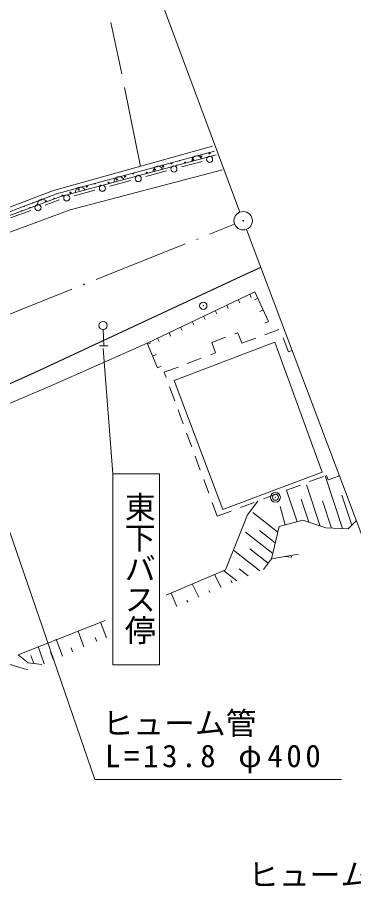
# Model space of a CAD drawing. Units: millimetres, scale not verified. Extents: x 40000 to 680000, y 20000 to 380000.
# Drawn here: x 245408 to 272687, y 264579 to 335304 of the extents above; entities that cross this region are included whole.
import ezdxf
from ezdxf.enums import TextEntityAlignment as Align

# ---------------------------------------------------------------- set-up
doc = ezdxf.new("R2010")
doc.units = ezdxf.units.MM
doc.header["$LTSCALE"] = 1000
doc.linetypes.add('USER3', pattern=[2, 1.2, -0.8])
doc.linetypes.add('USER5', pattern=[9.899999, 7.790164, -0.97377, 0.162295, -0.97377])
for name, color, linetype, lineweight in [('S-BGD', 7, 'Continuous', 13), ('S-BGD-HTXT', 4, 'Continuous', 13), ('S-BMK', 1, 'Continuous', 13)]:
    doc.layers.add(name, color=color, linetype=linetype, lineweight=lineweight)
doc.styles.add('@ＭＳ ゴシック', font='')
doc.styles.add('ＭＳ ゴシック', font='')
doc.styles.get('@ＭＳ ゴシック').set_extended_font_data('@MS Gothic')
doc.styles.get('ＭＳ ゴシック').set_extended_font_data('MS Gothic')

msp = doc.modelspace()

# ---------------------------------------------------------------- linework, layer by layer
at = {"layer": 'S-BGD'}
for p, q in [((253874, 330711), (252993, 334891)), ((255396, 323214), (254108, 329627)), ((261247, 324851), (248347, 321242)), ((261410, 324454), (248590, 320977)), ((261532, 324155), (248918, 320767)), ((259653, 323917), (259725, 323986)), ((259725, 323986), (259809, 324038)), ((259809, 324038), (259929, 324070)), ((259929, 324070), (260027, 324067)), ((260027, 324067), (260124, 324044)), ((260124, 324044), (260222, 323979)), ((260222, 323979), (260289, 323916)), ((256655, 323191), (256775, 323223)), ((256775, 323223), (256873, 323220)), ((256873, 323220), (256971, 323197)), ((258711, 323164), (260391, 323618)), ((259569, 323628), (259576, 323725)), ((259576, 323725), (259602, 323812)), ((259602, 323812), (259653, 323917)), ((260289, 323916), (260342, 323835)), ((249695, 319690), (262038, 322923)), ((255815, 322383), (257495, 322836)), ((256416, 322781), (256423, 322878)), ((256423, 322878), (256449, 322965)), ((256449, 322965), (256499, 323070)), ((256499, 323070), (256572, 323139)), ((256572, 323139), (256655, 323191)), ((256971, 323197), (257069, 323132)), ((257069, 323132), (257135, 323069)), ((257135, 323069), (257188, 322988)), ((252919, 321602), (254598, 322055)), ((253262, 321933), (253269, 322031)), ((253269, 322031), (253295, 322118)), ((253295, 322118), (253346, 322223)), ((253346, 322223), (253418, 322292)), ((253418, 322292), (253502, 322344)), ((253502, 322344), (253622, 322376)), ((253622, 322376), (253720, 322373)), ((253720, 322373), (253817, 322350)), ((253817, 322350), (253915, 322285)), ((253915, 322285), (253982, 322222)), ((253982, 322222), (254035, 322141)), ((248347, 321242), (228629, 313828)), ((250022, 320820), (251702, 321274)), ((250108, 321086), (250115, 321184)), ((250115, 321184), (250142, 321271)), ((250142, 321271), (250192, 321376)), ((250192, 321376), (250265, 321445)), ((250265, 321445), (250348, 321497)), ((250348, 321497), (250468, 321529)), ((250468, 321529), (250566, 321526)), ((250566, 321526), (250663, 321503)), ((250663, 321503), (250762, 321438)), ((250762, 321438), (250828, 321375)), ((250828, 321375), (250881, 321294)), ((248918, 320767), (233955, 315152)), ((248590, 320977), (236717, 316479)), ((247102, 320361), (247168, 320437)), ((247168, 320437), (247246, 320496)), ((247246, 320496), (247362, 320540)), ((247362, 320540), (247460, 320547)), ((247460, 320547), (247559, 320533)), ((247559, 320533), (247663, 320478)), ((247663, 320478), (247736, 320421)), ((247669, 320071), (248796, 320490)), ((247736, 320421), (247796, 320346)), ((249694, 319693), (234715, 314149)), ((247045, 320162), (247062, 320252)), ((247047, 320065), (247045, 320162)), ((247062, 320252), (247102, 320361)), ((244857, 319025), (246488, 319631)), ((265152, 315020), (263964, 314475)), ((265161, 314995), (263976, 314452)), ((263964, 314475), (246789, 306471)), ((263976, 314452), (246803, 306446)), ((264665, 313036), (255931, 308858)), ((264260, 312842), (264389, 312571)), ((265771, 310616), (264665, 313036)), ((262389, 311947), (262519, 311676)), ((263324, 312394), (263454, 312124)), ((264909, 312502), (264636, 312377)), ((261454, 311500), (261583, 311229)), ((265340, 311559), (265067, 311434)), ((259584, 310605), (259713, 310334)), ((260519, 311052), (260648, 310782)), ((265771, 310616), (265498, 310491)), ((252369, 309958), (252411, 308643)), ((258648, 310158), (258778, 309887)), ((256778, 309263), (256907, 308992)), ((257713, 309710), (257843, 309440)), ((247873, 305278), (255931, 308858)), ((252071, 308632), (252746, 308654)), ((255931, 308858), (256787, 306862)), ((255970, 308768), (256245, 308886)), ((266287, 308942), (258132, 305837)), ((270132, 298399), (266287, 308942)), ((256378, 307815), (256654, 307933)), ((256787, 306862), (257062, 306980)), ((246789, 306471), (243314, 304913)), ((246803, 306446), (243328, 304888)), ((262089, 295363), (258132, 305837)), ((239466, 301771), (247924, 305300)), ((262089, 295363), (270132, 298399)), ((271788, 293804), (270377, 298088)), ((269974, 294012), (268876, 297347)), ((268097, 294350), (267251, 296920)), ((272540, 294082), (271736, 296524)), ((264915, 296035), (264073, 294929)), ((269047, 294324), (268431, 296194)), ((270888, 293839), (270159, 296054)), ((262307, 290468), (264073, 294929)), ((266537, 293525), (264513, 295112)), ((267125, 294092), (266722, 295604)), ((266639, 293962), (268583, 294480)), ((268583, 294480), (270438, 293856)), ((272238, 293786), (272909, 294443)), ((266132, 291777), (263915, 293515)), ((266334, 292651), (265062, 293648)), ((266030, 291340), (266639, 293962)), ((270438, 293856), (272238, 293786)), ((265754, 290987), (264269, 292150)), ((265084, 290372), (262936, 292056)), ((268229, 291730), (266030, 291340)), ((267634, 291473), (267114, 291532)), ((267652, 291481), (267662, 291567)), ((265368, 290494), (266030, 291340)), ((262307, 290468), (257492, 288410)), ((261929, 289010), (261394, 290078)), ((263209, 289562), (262143, 290398)), ((264146, 289967), (263413, 290542)), ((260129, 288233), (259592, 289307)), ((262828, 289398), (262729, 289597)), ((258356, 287467), (257873, 288573)), ((261029, 288621), (260947, 288784)), ((259230, 287844), (259166, 287972)), ((245469, 283569), (252537, 286350)), ((252632, 284925), (252162, 286203)), ((250794, 284203), (250325, 285480)), ((249065, 283456), (248565, 284818)), ((251841, 284647), (251725, 284962)), ((247591, 282836), (247082, 284223)), ((248331, 283139), (248101, 283764)), ((249887, 283811), (249771, 284126)), ((245952, 282410), (244142, 282988)), ((246291, 282901), (245469, 283569)), ((247393, 282767), (246291, 282901)), ((246737, 282847), (246499, 283494)), ((246242, 282364), (245952, 282410))]:
    msp.add_line(p, q, dxfattribs=at)
at = {"layer": 'S-BGD', "linetype": 'USER3'}
for p, q in [((263619, 308846), (266709, 309989)), ((267414, 308167), (266709, 309989)), ((261179, 308906), (263283, 309709)), ((263283, 309709), (263619, 308846)), ((261481, 308072), (261179, 308906)), ((257325, 306495), (261481, 308072)), ((267695, 308273), (267414, 308167)), ((261628, 294800), (257325, 306495)), ((261628, 294800), (270483, 298128)), ((270617, 297751), (270483, 298128)), ((271534, 298090), (270617, 297751))]:
    msp.add_line(p, q, dxfattribs=at)
at = {"layer": 'S-BGD'}
for centre, radius in [((260330, 324017), 49.8), ((261000, 323782), 249), ((260990, 324270), 49.8), ((257233, 323207), 49.8), ((258103, 323000), 249), ((259670, 323764), 49.8), ((255912, 322700), 49.8), ((256572, 322953), 49.8), ((252815, 321890), 49.8), ((253475, 322143), 49.8), ((254135, 322396), 49.8), ((255207, 322219), 249), ((249718, 321079), 49.8), ((250378, 321333), 49.8), ((251038, 321586), 49.8), ((252310, 321438), 249), ((249414, 320656), 249), ((247079, 319851), 249), ((263729, 318793), 22.5), ((260493, 311898), 298), ((260493, 311898), 9), ((252358, 310293), 335), ((266347, 296343), 398), ((266347, 296343), 244), ((266347, 296343), 12)]:
    msp.add_circle(centre, radius, dxfattribs=at)
for centre, start, end in [((257893, 323460), 144.90103, 65.44943), ((258350, 323257), 72.12497, 137.94318), ((258553, 323714), 237.50092, 332.84955), ((259010, 323510), 335.40955, 234.65857), ((254795, 322650), 184.20761, 26.14285), ((251698, 321840), 218.04285, 352.30762), ((255252, 322446), 39.81912, 170.24899), ((252155, 321636), 14.97089, 195.09724), ((247280, 320523), 254.4632, 327.09601), ((247941, 320776), 260.14587, 321.4133), ((248397, 320573), 19.37433, 201.76062), ((248601, 321029), 270.5188, 299.83163), ((249058, 320826), 350.10977, 219.95837), ((245960, 320016), 244.91779, 336.64142), ((246417, 319812), 38.09052, 183.0444), ((246620, 320269), 249.46313, 332.09604), ((247077, 320066), 31.74124, 189.39368), ((247737, 320319), 25.52869, 195.60626), ((245757, 319559), 44.67145, 176.4635)]:
    msp.add_arc(centre, 49.8, start, end, dxfattribs=at)
at = {"layer": 'S-BGD-HTXT'}
for p, q in [((263467, 319496), (255432, 341042)), ((263994, 318091), (273354, 293262)), ((252378, 308419), (253162, 298243)), ((241383, 303392), (251680, 273436)), ((253162, 282755), (253162, 298243)), ((253162, 298243), (256946, 298243)), ((256946, 298243), (256946, 282755)), ((256946, 282755), (253162, 282755)), ((251680, 273436), (271701, 273436))]:
    msp.add_line(p, q, dxfattribs=at)
at = {"layer": 'S-BMK', "linetype": 'USER5'}
msp.add_line((187437, 288322), (263033, 318515), dxfattribs=at)
at = {"layer": 'S-BMK'}
msp.add_circle((263729, 318793), 746, dxfattribs=at)

# ---------------------------------------------------------------- texts
at = {"layer": 'S-BGD-HTXT', "style": '@ＭＳ ゴシック'}
msp.add_text('東下バス停', height=1833, rotation=270, dxfattribs=at).set_placement((253872, 296824), align=Align.BOTTOM_LEFT)
at = {"layer": 'S-BGD-HTXT', "style": 'ＭＳ ゴシック'}
for p in [(252305, 276531), (264123, 264232)]:
    msp.add_text('ヒューム管', height=1833, dxfattribs=at).set_placement(p, align=Align.BOTTOM_LEFT)
at = {"layer": 'S-BGD-HTXT', "insert": (252513, 273936), "char_height": 1833, "attachment_point": 7, "style": 'ＭＳ ゴシック'}
msp.add_mtext('\\T1.24;L=13.8\\~φ400', dxfattribs=at)

doc.saveas('drawing.dxf')
